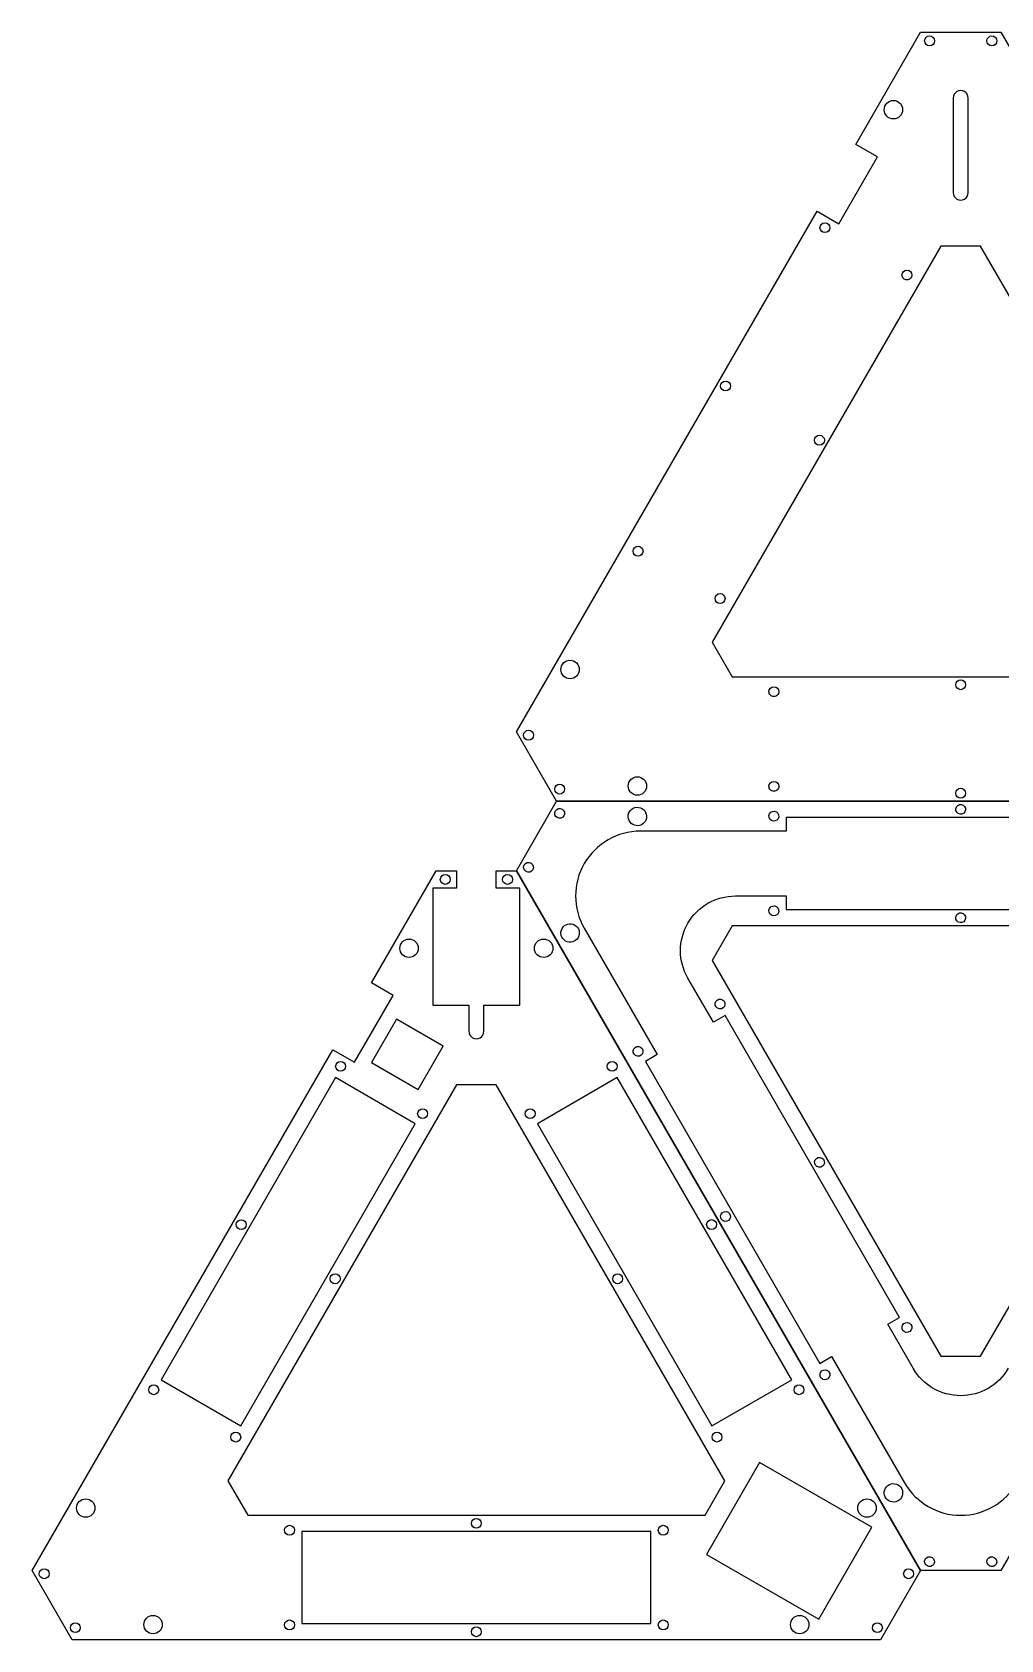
# Model space of a CAD drawing. Extents: x 6 to 573, y 6 to 342.
# Drawn here: x 5.6 to 199.9, y 5.5 to 328.2 of the extents above; entities that cross this region are included whole.
import ezdxf

# ---------------------------------------------------------------- set-up
doc = ezdxf.new("R2010")
doc.units = 0
doc.layers.get('0').update_dxf_attribs({"linetype": 'CONTINUOUS'})

msp = doc.modelspace()

# ---------------------------------------------------------------- linework, layer by layer
at = {"color": 7}
for p, q in [((170.829892, 305.66881), (183.829892, 328.185471)), ((183.829892, 328.185471), (199.929892, 328.185471)), ((186.619882, 326.435469), (186.619882, 326.435469)), ((199.119882, 326.435469), (199.119882, 326.435469)), ((199.929892, 328.185471), (281.006162, 187.757251)), ((190.379892, 314.95944), (190.379892, 295.95944)), ((193.379892, 295.95944), (193.379892, 314.95944)), ((180.229882, 312.622198), (180.229882, 312.622198)), ((175.160022, 303.16881), (170.829892, 305.66881)), ((167.410022, 289.745416), (175.160022, 303.16881)), ((102.753622, 187.757251), (163.079892, 292.245416)), ((163.079892, 292.245416), (167.410022, 289.745416)), ((165.623562, 288.936461), (165.623562, 288.936461)), ((187.879892, 285.200277), (142.004892, 205.742446)), ((195.879892, 285.200277), (187.879892, 285.200277)), ((241.754892, 205.742446), (195.879892, 285.200277)), ((182.078042, 279.436461), (182.078042, 279.436461)), ((145.683682, 257.159571), (145.683682, 257.159571)), ((164.530472, 246.283152), (164.530472, 246.283152)), ((128.136102, 224.006262), (128.136102, 224.006262)), ((144.590592, 214.506262), (144.590592, 214.506262)), ((142.004892, 205.742446), (146.004892, 198.814243)), ((115.356812, 200.258726), (115.356812, 200.258726)), ((146.004892, 198.814243), (237.754892, 198.814243)), ((192.867822, 197.194243), (192.867822, 197.194243)), ((155.382432, 195.814246), (155.382432, 195.814246)), ((110.803622, 173.814243), (102.753622, 187.757251)), ((106.159169, 187.073408), (106.159169, 187.073408)), ((112.409169, 176.248091), (112.409169, 176.248091)), ((128.856812, 176.876044), (128.856812, 176.876044)), ((155.382432, 176.814246), (155.382432, 176.814246)), ((192.871962, 175.434241), (192.871962, 175.434241)), ((102.753617, 159.871232), (110.803617, 173.814241)), ((110.803617, 173.814241), (272.956158, 173.81424)), ((272.956162, 173.814243), (110.803622, 173.814243)), ((111.914174, 172.237742), (111.914174, 172.237742)), ((127.931808, 172.354578), (127.931808, 172.354578)), ((154.887421, 171.671611), (154.887421, 171.671611)), ((192.37282, 173.051606), (192.37282, 173.051606)), ((226.879895, 170.564233), (156.879894, 170.564234)), ((156.879894, 170.564234), (156.879894, 167.814234)), ((105.664174, 161.412424), (105.664174, 161.412424)), ((73.65362, 137.35457), (86.65362, 159.87123)), ((86.65362, 159.87123), (90.70362, 159.87123)), ((89.44363, 158.12121), (89.44363, 158.12121)), ((90.70362, 159.87123), (90.70362, 156.37123)), ((98.70362, 156.37123), (98.70362, 159.87123)), ((98.70362, 159.87123), (102.75362, 159.87123)), ((101.94363, 158.12121), (101.94363, 158.12121)), ((183.829888, 19.443013), (102.753617, 159.871232)), ((102.75362, 159.87123), (183.82989, 19.44301)), ((281.006159, 159.871231), (199.929889, 19.443012)), ((90.70362, 156.37123), (85.95362, 156.37123)), ((85.95362, 156.37123), (85.95362, 132.87123)), ((103.45362, 156.37123), (98.70362, 156.37123)), ((103.45362, 132.87123), (103.45362, 156.37123)), ((146.66514, 154.814242), (156.879885, 154.814239)), ((154.887423, 152.671613), (154.887423, 152.671613)), ((156.879885, 154.814239), (156.879885, 152.064239)), ((156.879885, 152.064239), (226.879887, 152.064238)), ((114.431808, 148.971892), (114.431808, 148.971892)), ((146.004883, 148.814243), (142.004883, 141.88604)), ((237.754891, 148.814239), (146.004883, 148.814243)), ((192.376957, 151.291611), (192.376957, 151.291611)), ((116.35426, 148.314237), (130.987914, 122.968009)), ((83.05363, 144.30795), (83.05363, 144.30795)), ((110.05363, 144.30795), (110.05363, 144.30795)), ((142.004883, 141.88604), (187.879891, 62.428205)), ((195.879888, 62.428206), (241.754888, 141.886037)), ((77.98375, 134.85457), (73.65362, 137.35457)), ((142.246235, 129.468014), (137.13886, 138.314241)), ((70.23375, 121.43117), (77.98375, 134.85457)), ((85.95362, 132.87123), (93.20362, 132.87123)), ((93.20362, 132.87123), (93.20362, 127.6452)), ((96.20362, 132.87123), (103.45362, 132.87123)), ((96.20362, 127.6452), (96.20362, 132.87123)), ((144.095573, 133.97958), (144.095573, 133.97958)), ((78.68552, 130.0624), (73.66224, 121.36181)), ((88.04514, 124.65862), (78.68552, 130.0624)), ((144.627805, 130.843014), (142.246235, 129.468014)), ((179.627807, 70.221235), (144.627805, 130.843014)), ((5.57735, 19.44301), (65.90362, 123.93117)), ((65.90362, 123.93117), (70.23375, 121.43117)), ((83.02186, 115.95804), (88.04514, 124.65862)), ((127.641091, 124.479583), (127.641091, 124.479583)), ((130.987914, 122.968009), (128.606344, 121.593009)), ((68.44729, 120.62222), (68.44729, 120.62222)), ((73.66224, 121.36181), (83.02186, 115.95804)), ((122.93997, 120.62222), (122.93997, 120.62222)), ((128.606344, 121.593009), (163.606337, 60.971235)), ((66.43007, 118.34301), (31.43007, 57.72123)), ((90.70362, 116.88604), (44.82862, 37.4282)), ((82.45154, 109.09301), (66.43007, 118.34301)), ((98.70362, 116.88604), (90.70362, 116.88604)), ((144.57862, 37.4282), (98.70362, 116.88604)), ((122.97717, 118.34301), (106.9557, 109.09301)), ((157.97717, 57.72123), (122.97717, 118.34301)), ((84.90176, 111.12222), (84.90176, 111.12222)), ((106.48544, 111.12222), (106.48544, 111.12222)), ((47.45154, 48.47123), (82.45154, 109.09301)), ((106.9557, 109.09301), (141.9557, 48.47123)), ((164.033405, 102.206279), (164.033405, 102.206279)), ((145.190737, 91.3227), (145.190737, 91.3227)), ((48.50741, 88.84534), (48.50741, 88.84534)), ((142.87777, 88.84891), (142.87777, 88.84891)), ((67.35421, 77.9689), (67.35421, 77.9689)), ((124.03512, 77.96533), (124.03512, 77.96533)), ((177.246237, 68.846235), (179.627807, 70.221235)), ((182.353607, 59.999999), (177.246237, 68.846235)), ((181.583059, 69.049391), (181.583059, 69.049391)), ((163.606337, 60.971235), (165.987907, 62.346235)), ((187.879891, 62.428205), (195.879888, 62.428206)), ((165.128573, 59.549385), (165.128573, 59.549385)), ((30.95983, 55.69201), (30.95983, 55.69201)), ((31.43007, 57.72123), (47.45154, 48.47123)), ((141.9557, 48.47123), (157.97717, 57.72123)), ((160.42739, 55.69201), (160.42739, 55.69201)), ((47.4143, 46.19201), (47.4143, 46.19201)), ((143.97293, 46.19201), (143.97293, 46.19201)), ((151.52522, 41.09634), (140.87522, 22.65)), ((174.04188, 28.09634), (151.52522, 41.09634)), ((44.82862, 37.4282), (48.82862, 30.5)), ((140.57862, 30.5), (144.57862, 37.4282)), ((179.304883, 36.608435), (179.304883, 36.608435)), ((18.18055, 31.94449), (18.18055, 31.94449)), ((48.82862, 30.5), (140.57862, 30.5)), ((174.92668, 31.94449), (174.92668, 31.94449)), ((58.20614, 27.5), (58.20614, 27.5)), ((129.70362, 27.25), (59.70362, 27.25)), ((59.70362, 27.25), (59.70362, 8.75)), ((95.69155, 28.88), (95.69155, 28.88)), ((129.70362, 8.75), (129.70362, 27.25)), ((133.18112, 27.5), (133.18112, 27.5)), ((163.39188, 9.65), (174.04188, 28.09634)), ((140.87522, 22.65), (163.39188, 9.65)), ((13.62735, 5.5), (5.57735, 19.44301)), ((183.82989, 19.44301), (175.77989, 5.5)), ((199.929889, 19.443012), (183.829888, 19.443013)), ((186.124901, 22.050373), (186.124901, 22.050373)), ((198.624895, 22.050377), (198.624895, 22.050377)), ((8.98291, 18.75915), (8.98291, 18.75915)), ((182.40432, 18.75915), (182.40432, 18.75915)), ((15.23291, 7.93384), (15.23291, 7.93384)), ((31.68055, 8.5618), (31.68055, 8.5618)), ((58.20614, 8.5), (58.20614, 8.5)), ((59.70362, 8.75), (129.70362, 8.75)), ((95.6957, 7.11999), (95.6957, 7.11999)), ((133.18112, 8.5), (133.18112, 8.5)), ((161.42668, 8.5618), (161.42668, 8.5618)), ((176.15432, 7.93384), (176.15432, 7.93384)), ((175.77989, 5.5), (13.62735, 5.5))]:
    msp.add_line(p, q, dxfattribs=at)
for points in [[(184.639882, 326.435469), (184.639882, 326.982231), (185.08312, 327.425469), (185.629882, 327.425469)], [(185.629882, 325.445469), (185.08312, 325.445469), (184.639882, 325.888707), (184.639882, 326.435469)], [(185.629882, 327.425469), (186.176644, 327.425469), (186.619882, 326.982231), (186.619882, 326.435469)], [(186.619882, 326.435469), (186.619882, 325.888707), (186.176644, 325.445469), (185.629882, 325.445469)], [(197.139882, 326.435469), (197.139882, 326.982231), (197.58312, 327.425469), (198.129882, 327.425469)], [(198.129882, 325.445469), (197.58312, 325.445469), (197.139882, 325.888707), (197.139882, 326.435469)], [(198.129882, 327.425469), (198.676644, 327.425469), (199.119882, 326.982231), (199.119882, 326.435469)], [(199.119882, 326.435469), (199.119882, 325.888707), (198.676644, 325.445469), (198.129882, 325.445469)], [(191.129892, 316.258478), (190.66579, 315.990529), (190.379892, 315.495338), (190.379892, 314.95944)], [(192.629892, 316.258478), (192.16579, 316.526427), (191.593994, 316.526427), (191.129892, 316.258478)], [(193.379892, 314.95944), (193.379892, 315.495338), (193.093994, 315.990529), (192.629892, 316.258478)], [(176.529882, 312.622198), (176.529882, 313.112849), (176.724792, 313.583403), (177.071734, 313.930346)], [(177.071734, 313.930346), (177.418677, 314.277288), (177.889231, 314.472198), (178.379882, 314.472198)], [(178.379882, 314.472198), (179.401609, 314.472198), (180.229882, 313.643925), (180.229882, 312.622198)], [(177.071734, 311.31405), (176.724792, 311.660993), (176.529882, 312.131547), (176.529882, 312.622198)], [(178.379882, 310.772198), (177.889231, 310.772198), (177.418677, 310.967108), (177.071734, 311.31405)], [(180.229882, 312.622198), (180.229882, 311.600471), (179.401609, 310.772198), (178.379882, 310.772198)], [(190.379892, 295.95944), (190.379892, 295.423542), (190.66579, 294.928351), (191.129892, 294.660402)], [(191.129892, 294.660402), (191.593994, 294.392453), (192.16579, 294.392453), (192.629892, 294.660402)], [(192.629892, 294.660402), (193.093994, 294.928351), (193.379892, 295.423542), (193.379892, 295.95944)], [(163.643562, 288.936461), (163.643562, 289.483223), (164.0868, 289.926461), (164.633562, 289.926461)], [(164.633562, 287.946461), (164.0868, 287.946461), (163.643562, 288.389699), (163.643562, 288.936461)], [(164.633562, 289.926461), (165.180324, 289.926461), (165.623562, 289.483223), (165.623562, 288.936461)], [(165.623562, 288.936461), (165.623562, 288.389699), (165.180324, 287.946461), (164.633562, 287.946461)], [(180.098042, 279.436461), (180.098042, 279.983223), (180.54128, 280.426461), (181.088042, 280.426461)], [(180.388006, 278.736426), (180.202345, 278.922087), (180.098042, 279.173897), (180.098042, 279.436461)], [(181.088042, 278.446461), (180.825478, 278.446461), (180.573667, 278.550764), (180.388006, 278.736426)], [(181.088042, 280.426461), (181.634804, 280.426461), (182.078042, 279.983223), (182.078042, 279.436461)], [(181.788078, 278.736426), (181.602417, 278.550764), (181.350606, 278.446461), (181.088042, 278.446461)], [(182.078042, 279.436461), (182.078042, 279.173897), (181.973739, 278.922087), (181.788078, 278.736426)], [(143.703682, 257.159571), (143.703682, 257.706333), (144.14692, 258.149571), (144.693682, 258.149571)], [(144.693682, 258.149571), (145.240444, 258.149571), (145.683682, 257.706333), (145.683682, 257.159571)], [(144.693682, 256.169571), (144.14692, 256.169571), (143.703682, 256.612809), (143.703682, 257.159571)], [(145.683682, 257.159571), (145.683682, 256.612809), (145.240444, 256.169571), (144.693682, 256.169571)], [(162.550472, 246.283152), (162.550472, 246.829914), (162.99371, 247.273152), (163.540472, 247.273152)], [(163.540472, 245.293152), (162.99371, 245.293152), (162.550472, 245.73639), (162.550472, 246.283152)], [(163.540472, 247.273152), (164.087234, 247.273152), (164.530472, 246.829914), (164.530472, 246.283152)], [(164.530472, 246.283152), (164.530472, 245.73639), (164.087234, 245.293152), (163.540472, 245.293152)], [(126.156102, 224.006262), (126.156102, 224.553024), (126.59934, 224.996262), (127.146102, 224.996262)], [(127.146102, 223.016262), (126.59934, 223.016262), (126.156102, 223.4595), (126.156102, 224.006262)], [(127.146102, 224.996262), (127.692864, 224.996262), (128.136102, 224.553024), (128.136102, 224.006262)], [(128.136102, 224.006262), (128.136102, 223.4595), (127.692864, 223.016262), (127.146102, 223.016262)], [(142.610592, 214.506262), (142.610592, 215.053024), (143.05383, 215.496262), (143.600592, 215.496262)], [(143.600592, 213.516262), (143.05383, 213.516262), (142.610592, 213.9595), (142.610592, 214.506262)], [(143.600592, 215.496262), (144.147354, 215.496262), (144.590592, 215.053024), (144.590592, 214.506262)], [(144.590592, 214.506262), (144.590592, 213.9595), (144.147354, 213.516262), (143.600592, 213.516262)], [(111.656808, 200.258726), (111.656808, 200.749377), (111.851718, 201.219931), (112.19866, 201.566874)], [(112.19866, 198.950578), (111.851718, 199.297521), (111.656808, 199.768075), (111.656808, 200.258726)], [(112.19866, 201.566874), (112.545603, 201.913816), (113.016157, 202.108726), (113.506808, 202.108726)], [(113.506808, 202.108726), (113.997459, 202.108727), (114.468015, 201.913817), (114.814958, 201.566875)], [(114.814958, 201.566875), (115.161901, 201.219933), (115.356812, 200.749377), (115.356812, 200.258726)], [(115.356812, 200.258726), (115.356812, 199.768075), (115.161901, 199.297519), (114.814958, 198.950577)], [(113.506808, 198.408726), (113.016157, 198.408726), (112.545603, 198.603636), (112.19866, 198.950578)], [(114.814958, 198.950577), (114.468015, 198.603635), (113.997459, 198.408725), (113.506808, 198.408726)], [(190.887822, 197.194243), (190.887822, 197.741005), (191.33106, 198.184243), (191.877822, 198.184243)], [(191.877822, 196.204243), (191.33106, 196.204243), (190.887822, 196.647481), (190.887822, 197.194243)], [(191.877822, 198.184243), (192.424584, 198.184243), (192.867822, 197.741005), (192.867822, 197.194243)], [(192.867822, 197.194243), (192.867822, 196.647481), (192.424584, 196.204243), (191.877822, 196.204243)], [(153.402432, 195.814246), (153.402432, 196.361008), (153.84567, 196.804246), (154.392432, 196.804246)], [(153.692396, 195.11421), (153.506735, 195.299871), (153.402432, 195.551682), (153.402432, 195.814246)], [(154.392432, 194.824245), (154.129868, 194.824245), (153.878057, 194.928548), (153.692396, 195.11421)], [(154.392432, 196.804246), (154.939194, 196.804246), (155.382432, 196.361008), (155.382432, 195.814246)], [(155.092468, 195.11421), (154.906807, 194.928548), (154.654997, 194.824245), (154.392432, 194.824245)], [(155.382432, 195.814246), (155.382432, 195.551682), (155.278129, 195.299871), (155.092468, 195.11421)], [(104.179169, 187.073408), (104.179169, 187.62017), (104.622407, 188.063408), (105.169169, 188.063408)], [(105.169169, 188.063408), (105.715931, 188.063408), (106.159169, 187.62017), (106.159169, 187.073408)], [(105.169169, 186.083408), (104.622407, 186.083408), (104.179169, 186.526646), (104.179169, 187.073408)], [(106.159169, 187.073408), (106.159169, 186.526646), (105.715931, 186.083408), (105.169169, 186.083408)], [(125.156812, 176.876044), (125.156812, 177.366695), (125.351722, 177.837249), (125.698664, 178.184192)], [(125.698664, 178.184192), (126.045607, 178.531134), (126.516161, 178.726044), (127.006812, 178.726044)], [(127.006812, 178.726044), (127.497463, 178.726044), (127.968017, 178.531134), (128.31496, 178.184192)], [(128.31496, 178.184192), (128.661902, 177.837249), (128.856812, 177.366695), (128.856812, 176.876044)], [(153.402432, 176.814246), (153.402432, 177.361008), (153.84567, 177.804246), (154.392432, 177.804246)], [(154.392432, 177.804246), (154.939194, 177.804246), (155.382432, 177.361008), (155.382432, 176.814246)], [(110.429169, 176.248091), (110.429169, 176.794853), (110.872407, 177.238091), (111.419169, 177.238091)], [(111.419169, 175.258091), (110.872407, 175.258091), (110.429169, 175.701329), (110.429169, 176.248091)], [(111.419169, 177.238091), (111.965931, 177.238091), (112.409169, 176.794853), (112.409169, 176.248091)], [(112.409169, 176.248091), (112.409169, 175.701329), (111.965931, 175.258091), (111.419169, 175.258091)], [(127.006812, 175.026044), (125.985085, 175.026044), (125.156812, 175.854317), (125.156812, 176.876044)], [(128.31496, 175.567896), (127.968017, 175.220954), (127.497463, 175.026044), (127.006812, 175.026044)], [(128.856812, 176.876044), (128.856812, 176.385393), (128.661902, 175.914839), (128.31496, 175.567896)], [(153.692396, 176.11421), (153.506735, 176.299871), (153.402432, 176.551682), (153.402432, 176.814246)], [(154.392432, 175.824245), (154.129868, 175.824245), (153.878057, 175.928548), (153.692396, 176.11421)], [(155.092468, 176.11421), (154.906807, 175.928548), (154.654997, 175.824245), (154.392432, 175.824245)], [(155.382432, 176.814246), (155.382432, 176.551682), (155.278129, 176.299871), (155.092468, 176.11421)], [(190.891962, 175.434241), (190.891962, 175.981003), (191.3352, 176.424241), (191.881962, 176.424241)], [(191.881962, 174.444241), (191.3352, 174.444241), (190.891962, 174.887479), (190.891962, 175.434241)], [(191.881962, 176.424241), (192.428724, 176.424241), (192.871962, 175.981003), (192.871962, 175.434241)], [(192.871962, 175.434241), (192.871962, 174.887479), (192.428724, 174.444241), (191.881962, 174.444241)], [(110.924173, 170.523012), (110.450664, 170.796392), (110.288427, 171.401867), (110.561808, 171.875377)], [(110.561808, 171.875377), (110.835189, 172.348886), (111.440664, 172.511123), (111.914174, 172.237742)], [(111.914173, 172.237742), (112.387683, 171.964361), (112.54992, 171.358886), (112.276539, 170.885377)], [(125.219845, 170.273616), (125.092855, 170.747548), (125.159335, 171.252515), (125.404661, 171.677431)], [(125.404661, 171.677431), (125.649986, 172.102347), (126.05406, 172.412404), (126.527992, 172.539394)], [(126.527992, 172.539394), (127.001924, 172.666383), (127.506892, 172.599903), (127.931808, 172.354578)], [(127.931808, 172.354578), (128.356723, 172.109253), (128.666781, 171.705178), (128.79377, 171.231246)], [(128.79377, 171.231246), (128.92076, 170.757314), (128.85428, 170.252347), (128.608955, 169.827431)], [(153.897421, 169.95688), (153.423912, 170.230261), (153.261675, 170.835736), (153.535056, 171.309245)], [(153.535056, 171.309245), (153.808437, 171.782755), (154.413912, 171.944992), (154.887421, 171.671611)], [(154.887421, 171.671611), (155.360931, 171.39823), (155.523168, 170.792755), (155.249787, 170.319245)], [(191.38282, 171.336875), (190.90931, 171.610256), (190.747074, 172.215731), (191.020455, 172.68924)], [(191.020455, 172.68924), (191.293836, 173.16275), (191.89931, 173.324987), (192.37282, 173.051606)], [(192.735185, 171.69924), (192.461804, 171.225731), (191.85633, 171.063494), (191.38282, 171.336875)], [(192.37282, 173.051606), (192.84633, 172.778225), (193.008566, 172.17275), (192.735185, 171.69924)], [(112.276539, 170.885377), (112.003158, 170.411867), (111.397683, 170.249631), (110.924173, 170.523012)], [(127.61259, 167.814236), (122.968137, 167.814236), (118.676486, 165.33645), (116.35426, 161.314236)], [(126.081808, 169.150284), (125.656892, 169.395609), (125.346834, 169.799684), (125.219845, 170.273616)], [(127.485623, 168.965468), (127.011691, 168.838478), (126.506723, 168.904959), (126.081808, 169.150284)], [(128.608955, 169.827431), (128.363629, 169.402515), (127.959555, 169.092458), (127.485623, 168.965468)], [(156.879894, 167.814234), (156.879894, 167.814234), (127.61259, 167.814236), (127.61259, 167.814236)], [(155.249787, 170.319245), (154.976406, 169.845736), (154.370931, 169.683499), (153.897421, 169.95688)], [(104.311808, 161.050059), (104.585189, 161.523569), (105.190664, 161.685805), (105.664174, 161.412424)], [(105.664173, 161.412424), (106.137683, 161.139043), (106.29992, 160.533569), (106.026539, 160.060059)], [(87.46363, 158.12121), (87.46363, 158.667972), (87.906868, 159.11121), (88.45363, 159.11121)], [(88.45363, 157.13121), (87.906868, 157.13121), (87.46363, 157.574448), (87.46363, 158.12121)], [(88.45363, 159.11121), (89.000392, 159.11121), (89.44363, 158.667972), (89.44363, 158.12121)], [(89.44363, 158.12121), (89.44363, 157.574448), (89.000392, 157.13121), (88.45363, 157.13121)], [(99.96363, 158.12121), (99.96363, 158.667972), (100.406868, 159.11121), (100.95363, 159.11121)], [(100.95363, 157.13121), (100.406868, 157.13121), (99.96363, 157.574448), (99.96363, 158.12121)], [(100.95363, 159.11121), (101.500392, 159.11121), (101.94363, 158.667972), (101.94363, 158.12121)], [(101.94363, 158.12121), (101.94363, 157.574448), (101.500392, 157.13121), (100.95363, 157.13121)], [(104.674173, 159.697694), (104.200664, 159.971075), (104.038427, 160.576549), (104.311808, 161.050059)], [(106.026539, 160.060059), (105.753158, 159.586549), (105.147683, 159.424313), (104.674173, 159.697694)], [(116.35426, 161.314236), (114.032034, 157.292022), (114.032034, 152.336451), (116.35426, 148.314237)], [(137.13886, 149.314242), (139.103821, 152.717654), (142.735218, 154.814242), (146.66514, 154.814242)], [(153.897423, 150.956883), (153.423913, 151.230264), (153.261677, 151.835738), (153.535058, 152.309248)], [(153.535058, 152.309248), (153.808439, 152.782757), (154.413913, 152.944994), (154.887423, 152.671613)], [(154.887423, 152.671613), (155.360932, 152.398232), (155.523169, 151.792757), (155.249788, 151.319248)], [(111.904661, 148.294745), (112.415524, 149.179586), (113.546966, 149.482755), (114.431808, 148.971892)], [(114.431808, 148.971892), (115.316649, 148.461029), (115.619818, 147.329586), (115.108955, 146.444745)], [(137.13886, 138.314241), (135.173899, 141.717653), (135.173899, 145.91083), (137.13886, 149.314242)], [(155.249788, 151.319248), (154.976407, 150.845738), (154.370932, 150.683502), (153.897423, 150.956883)], [(191.386957, 149.57688), (190.913447, 149.850261), (190.751211, 150.455736), (191.024592, 150.929246)], [(191.024592, 150.929246), (191.297973, 151.402755), (191.903447, 151.564992), (192.376957, 151.291611)], [(192.739322, 149.939246), (192.465941, 149.465736), (191.860467, 149.303499), (191.386957, 149.57688)], [(192.376957, 151.291611), (192.850467, 151.01823), (193.012703, 150.412755), (192.739322, 149.939246)], [(79.35363, 144.30795), (79.35363, 144.798601), (79.54854, 145.269155), (79.895482, 145.616098)], [(79.895482, 145.616098), (80.242425, 145.96304), (80.712979, 146.15795), (81.20363, 146.15795)], [(81.20363, 146.15795), (81.694281, 146.15795), (82.164835, 145.96304), (82.511778, 145.616098)], [(82.511778, 145.616098), (82.85872, 145.269155), (83.05363, 144.798601), (83.05363, 144.30795)], [(106.35363, 144.30795), (106.35363, 144.798601), (106.54854, 145.269155), (106.895482, 145.616098)], [(106.895482, 145.616098), (107.242425, 145.96304), (107.712979, 146.15795), (108.20363, 146.15795)], [(108.20363, 146.15795), (108.694281, 146.15795), (109.164835, 145.96304), (109.511778, 145.616098)], [(109.511778, 145.616098), (109.85872, 145.269155), (110.05363, 144.798601), (110.05363, 144.30795)], [(111.719845, 146.89093), (111.592855, 147.364862), (111.659335, 147.869829), (111.904661, 148.294745)], [(112.581808, 145.767598), (112.156892, 146.012923), (111.846834, 146.416998), (111.719845, 146.89093)], [(113.985623, 145.582782), (113.511691, 145.455792), (113.006723, 145.522273), (112.581808, 145.767598)], [(115.108955, 146.444745), (114.863629, 146.019829), (114.459555, 145.709772), (113.985623, 145.582782)], [(79.895482, 142.999802), (79.54854, 143.346745), (79.35363, 143.817299), (79.35363, 144.30795)], [(81.20363, 142.45795), (80.712979, 142.45795), (80.242425, 142.65286), (79.895482, 142.999802)], [(82.511778, 142.999802), (82.164835, 142.65286), (81.694281, 142.45795), (81.20363, 142.45795)], [(83.05363, 144.30795), (83.05363, 143.817299), (82.85872, 143.346745), (82.511778, 142.999802)], [(106.895482, 142.999802), (106.54854, 143.346745), (106.35363, 143.817299), (106.35363, 144.30795)], [(108.20363, 142.45795), (107.712979, 142.45795), (107.242425, 142.65286), (106.895482, 142.999802)], [(109.511778, 142.999802), (109.164835, 142.65286), (108.694281, 142.45795), (108.20363, 142.45795)], [(110.05363, 144.30795), (110.05363, 143.817299), (109.85872, 143.346745), (109.511778, 142.999802)], [(143.105573, 132.26485), (142.632063, 132.538231), (142.469827, 133.143706), (142.743208, 133.617215)], [(142.743208, 133.617215), (143.016589, 134.090725), (143.622063, 134.252961), (144.095573, 133.97958)], [(144.457938, 132.627215), (144.184557, 132.153706), (143.579082, 131.991469), (143.105573, 132.26485)], [(144.095573, 133.97958), (144.569082, 133.706199), (144.731319, 133.100725), (144.457938, 132.627215)], [(93.20362, 127.6452), (93.20362, 127.109302), (93.489518, 126.614111), (93.95362, 126.346162)], [(93.95362, 126.346162), (94.417722, 126.078213), (94.989518, 126.078213), (95.45362, 126.346162)], [(95.45362, 126.346162), (95.917722, 126.614111), (96.20362, 127.109302), (96.20362, 127.6452)], [(126.651091, 122.764852), (126.177582, 123.038233), (126.015345, 123.643708), (126.288726, 124.117218)], [(126.288726, 124.117218), (126.562107, 124.590727), (127.167582, 124.752964), (127.641091, 124.479583)], [(128.003457, 123.127218), (127.730076, 122.653708), (127.124601, 122.491471), (126.651091, 122.764852)], [(127.641091, 124.479583), (128.114601, 124.206202), (128.276838, 123.600727), (128.003457, 123.127218)], [(66.46729, 120.62222), (66.46729, 121.168982), (66.910528, 121.61222), (67.45729, 121.61222)], [(67.45729, 119.63222), (66.910528, 119.63222), (66.46729, 120.075458), (66.46729, 120.62222)], [(67.45729, 121.61222), (68.004052, 121.61222), (68.44729, 121.168982), (68.44729, 120.62222)], [(68.44729, 120.62222), (68.44729, 120.075458), (68.004052, 119.63222), (67.45729, 119.63222)], [(120.95997, 120.62222), (120.95997, 121.168982), (121.403208, 121.61222), (121.94997, 121.61222)], [(121.94997, 119.63222), (121.403208, 119.63222), (120.95997, 120.075458), (120.95997, 120.62222)], [(121.94997, 121.61222), (122.496732, 121.61222), (122.93997, 121.168982), (122.93997, 120.62222)], [(122.93997, 120.62222), (122.93997, 120.075458), (122.496732, 119.63222), (121.94997, 119.63222)], [(82.92176, 111.12222), (82.92176, 111.668982), (83.364998, 112.11222), (83.91176, 112.11222)], [(83.91176, 110.13222), (83.364998, 110.13222), (82.92176, 110.575458), (82.92176, 111.12222)], [(83.91176, 112.11222), (84.458522, 112.11222), (84.90176, 111.668982), (84.90176, 111.12222)], [(84.90176, 111.12222), (84.90176, 110.575458), (84.458522, 110.13222), (83.91176, 110.13222)], [(104.50544, 111.12222), (104.50544, 111.668982), (104.948678, 112.11222), (105.49544, 112.11222)], [(105.49544, 110.13222), (104.948678, 110.13222), (104.50544, 110.575458), (104.50544, 111.12222)], [(105.49544, 112.11222), (106.042202, 112.11222), (106.48544, 111.668982), (106.48544, 111.12222)], [(106.48544, 111.12222), (106.48544, 110.575458), (106.042202, 110.13222), (105.49544, 110.13222)], [(163.043405, 100.491549), (162.569895, 100.76493), (162.407659, 101.370404), (162.68104, 101.843914)], [(162.68104, 101.843914), (162.954421, 102.317424), (163.559895, 102.47966), (164.033405, 102.206279)], [(164.39577, 100.853914), (164.122389, 100.380404), (163.516915, 100.218168), (163.043405, 100.491549)], [(164.033405, 102.206279), (164.506915, 101.932898), (164.669151, 101.327424), (164.39577, 100.853914)], [(144.200737, 89.60797), (143.727227, 89.881351), (143.564991, 90.486825), (143.838372, 90.960335)], [(143.838372, 90.960335), (144.111753, 91.433845), (144.717227, 91.596081), (145.190737, 91.3227)], [(145.190737, 91.3227), (145.664246, 91.049319), (145.826483, 90.443845), (145.553102, 89.970335)], [(46.52741, 88.84534), (46.52741, 89.392102), (46.970648, 89.83534), (47.51741, 89.83534)], [(47.51741, 87.85534), (46.970648, 87.85534), (46.52741, 88.298578), (46.52741, 88.84534)], [(47.51741, 89.83534), (48.064172, 89.83534), (48.50741, 89.392102), (48.50741, 88.84534)], [(48.50741, 88.84534), (48.50741, 88.298578), (48.064172, 87.85534), (47.51741, 87.85534)], [(140.89777, 88.84891), (140.89777, 89.395672), (141.341008, 89.83891), (141.88777, 89.83891)], [(141.88777, 87.85891), (141.341008, 87.85891), (140.89777, 88.302148), (140.89777, 88.84891)], [(141.88777, 89.83891), (142.434532, 89.83891), (142.87777, 89.395672), (142.87777, 88.84891)], [(142.87777, 88.84891), (142.87777, 88.302148), (142.434532, 87.85891), (141.88777, 87.85891)], [(145.553102, 89.970335), (145.279721, 89.496825), (144.674246, 89.334589), (144.200737, 89.60797)], [(65.37421, 77.9689), (65.37421, 78.515662), (65.817448, 78.9589), (66.36421, 78.9589)], [(66.36421, 76.9789), (65.817448, 76.9789), (65.37421, 77.422138), (65.37421, 77.9689)], [(66.36421, 78.9589), (66.910972, 78.9589), (67.35421, 78.515662), (67.35421, 77.9689)], [(67.35421, 77.9689), (67.35421, 77.422138), (66.910972, 76.9789), (66.36421, 76.9789)], [(122.05512, 77.96533), (122.05512, 78.512092), (122.498358, 78.95533), (123.04512, 78.95533)], [(123.04512, 76.97533), (122.498358, 76.97533), (122.05512, 77.418568), (122.05512, 77.96533)], [(123.04512, 78.95533), (123.591882, 78.95533), (124.03512, 78.512092), (124.03512, 77.96533)], [(124.03512, 77.96533), (124.03512, 77.418568), (123.591882, 76.97533), (123.04512, 76.97533)], [(180.593059, 67.334661), (180.119549, 67.608042), (179.957313, 68.213517), (180.230694, 68.687026)], [(180.230694, 68.687026), (180.504075, 69.160536), (181.109549, 69.322772), (181.583059, 69.049391)], [(181.583059, 69.049391), (182.056569, 68.77601), (182.218805, 68.170536), (181.945424, 67.697026)], [(181.945424, 67.697026), (181.672043, 67.223517), (181.066569, 67.06128), (180.593059, 67.334661)], [(165.987907, 62.346235), (165.987907, 62.346235), (180.621561, 37.000007), (180.621561, 37.000007)], [(164.138573, 57.834655), (163.665063, 58.108036), (163.502827, 58.71351), (163.776208, 59.18702)], [(163.776208, 59.18702), (164.049589, 59.66053), (164.655063, 59.822766), (165.128573, 59.549385)], [(165.490938, 58.19702), (165.217557, 57.72351), (164.612082, 57.561274), (164.138573, 57.834655)], [(165.128573, 59.549385), (165.602082, 59.276004), (165.764319, 58.67053), (165.490938, 58.19702)], [(191.879886, 54.499999), (187.949965, 54.499999), (184.318567, 56.596587), (182.353607, 59.999999)], [(201.406166, 59.999999), (199.441205, 56.596587), (195.809808, 54.499999), (191.879886, 54.499999)], [(28.97983, 55.69201), (28.97983, 56.238772), (29.423068, 56.68201), (29.96983, 56.68201)], [(29.96983, 54.70201), (29.423068, 54.70201), (28.97983, 55.145248), (28.97983, 55.69201)], [(29.96983, 56.68201), (30.516592, 56.68201), (30.95983, 56.238772), (30.95983, 55.69201)], [(30.95983, 55.69201), (30.95983, 55.145248), (30.516592, 54.70201), (29.96983, 54.70201)], [(158.44739, 55.69201), (158.44739, 56.238772), (158.890628, 56.68201), (159.43739, 56.68201)], [(159.43739, 54.70201), (158.890628, 54.70201), (158.44739, 55.145248), (158.44739, 55.69201)], [(159.43739, 56.68201), (159.984152, 56.68201), (160.42739, 56.238772), (160.42739, 55.69201)], [(160.42739, 55.69201), (160.42739, 55.145248), (159.984152, 54.70201), (159.43739, 54.70201)], [(45.4343, 46.19201), (45.4343, 46.738772), (45.877538, 47.18201), (46.4243, 47.18201)], [(46.4243, 45.20201), (45.877538, 45.20201), (45.4343, 45.645248), (45.4343, 46.19201)], [(46.4243, 47.18201), (46.971062, 47.18201), (47.4143, 46.738772), (47.4143, 46.19201)], [(47.4143, 46.19201), (47.4143, 45.645248), (46.971062, 45.20201), (46.4243, 45.20201)], [(141.99293, 46.19201), (141.99293, 46.738772), (142.436168, 47.18201), (142.98293, 47.18201)], [(142.98293, 45.20201), (142.436168, 45.20201), (141.99293, 45.645248), (141.99293, 46.19201)], [(142.98293, 47.18201), (143.529692, 47.18201), (143.97293, 46.738772), (143.97293, 46.19201)], [(143.97293, 46.19201), (143.97293, 45.645248), (143.529692, 45.20201), (142.98293, 45.20201)], [(176.592919, 34.52747), (176.465929, 35.001402), (176.532409, 35.506369), (176.777734, 35.931285)], [(176.777734, 35.931285), (177.023059, 36.356202), (177.427134, 36.66626), (177.901066, 36.793251)], [(177.901066, 36.793251), (178.374999, 36.920241), (178.879967, 36.853761), (179.304883, 36.608435)], [(179.304883, 36.608435), (179.7298, 36.36311), (180.039857, 35.959034), (180.166847, 35.485102)], [(180.621561, 37.000007), (182.943787, 32.977793), (187.235438, 30.500007), (191.879891, 30.500007)], [(191.879891, 30.500007), (196.524343, 30.500007), (200.815995, 32.977793), (203.138221, 37.000007)], [(14.48055, 31.94449), (14.48055, 32.435141), (14.67546, 32.905695), (15.022402, 33.252638)], [(15.022402, 33.252638), (15.369345, 33.59958), (15.839899, 33.79449), (16.33055, 33.79449)], [(16.33055, 33.79449), (16.821201, 33.79449), (17.291755, 33.59958), (17.638698, 33.252638)], [(17.638698, 33.252638), (17.98564, 32.905695), (18.18055, 32.435141), (18.18055, 31.94449)], [(171.22668, 31.94449), (171.22668, 32.435141), (171.42159, 32.905695), (171.768532, 33.252638)], [(171.768532, 33.252638), (172.115475, 33.59958), (172.586029, 33.79449), (173.07668, 33.79449)], [(173.07668, 33.79449), (173.567331, 33.79449), (174.037885, 33.59958), (174.384828, 33.252638)], [(174.384828, 33.252638), (174.73177, 32.905695), (174.92668, 32.435141), (174.92668, 31.94449)], [(177.454881, 33.404138), (177.029966, 33.649463), (176.719908, 34.053538), (176.592919, 34.52747)], [(178.858697, 33.219322), (178.384765, 33.092332), (177.879797, 33.158813), (177.454881, 33.404138)], [(179.982028, 34.081285), (179.736703, 33.656369), (179.332629, 33.346312), (178.858697, 33.219322)], [(180.166847, 35.485102), (180.293836, 35.011169), (180.227355, 34.506201), (179.982028, 34.081285)], [(15.022402, 30.636342), (14.67546, 30.983285), (14.48055, 31.453839), (14.48055, 31.94449)], [(16.33055, 30.09449), (15.839899, 30.09449), (15.369345, 30.2894), (15.022402, 30.636342)], [(17.638698, 30.636342), (17.291755, 30.2894), (16.821201, 30.09449), (16.33055, 30.09449)], [(18.18055, 31.94449), (18.18055, 31.453839), (17.98564, 30.983285), (17.638698, 30.636342)], [(93.71155, 28.88), (93.71155, 29.426762), (94.154788, 29.87), (94.70155, 29.87)], [(94.70155, 29.87), (95.248312, 29.87), (95.69155, 29.426762), (95.69155, 28.88)], [(171.768532, 30.636342), (171.42159, 30.983285), (171.22668, 31.453839), (171.22668, 31.94449)], [(173.07668, 30.09449), (172.586029, 30.09449), (172.115475, 30.2894), (171.768532, 30.636342)], [(174.384828, 30.636342), (174.037885, 30.2894), (173.567331, 30.09449), (173.07668, 30.09449)], [(174.92668, 31.94449), (174.92668, 31.453839), (174.73177, 30.983285), (174.384828, 30.636342)], [(56.22614, 27.5), (56.22614, 28.046762), (56.669378, 28.49), (57.21614, 28.49)], [(57.21614, 26.51), (56.669378, 26.51), (56.22614, 26.953238), (56.22614, 27.5)], [(57.21614, 28.49), (57.762902, 28.49), (58.20614, 28.046762), (58.20614, 27.5)], [(58.20614, 27.5), (58.20614, 26.953238), (57.762902, 26.51), (57.21614, 26.51)], [(94.70155, 27.89), (94.154788, 27.89), (93.71155, 28.333238), (93.71155, 28.88)], [(95.69155, 28.88), (95.69155, 28.333238), (95.248312, 27.89), (94.70155, 27.89)], [(131.20112, 27.5), (131.20112, 28.046762), (131.644358, 28.49), (132.19112, 28.49)], [(132.19112, 26.51), (131.644358, 26.51), (131.20112, 26.953238), (131.20112, 27.5)], [(132.19112, 28.49), (132.737882, 28.49), (133.18112, 28.046762), (133.18112, 27.5)], [(133.18112, 27.5), (133.18112, 26.953238), (132.737882, 26.51), (132.19112, 26.51)], [(7.00291, 18.75915), (7.00291, 19.305912), (7.446148, 19.74915), (7.99291, 19.74915)], [(7.99291, 19.74915), (8.539672, 19.74915), (8.98291, 19.305912), (8.98291, 18.75915)], [(180.42432, 18.75915), (180.42432, 19.305912), (180.867558, 19.74915), (181.41432, 19.74915)], [(181.41432, 19.74915), (181.961082, 19.74915), (182.40432, 19.305912), (182.40432, 18.75915)], [(185.134901, 20.335642), (184.661392, 20.609023), (184.499155, 21.214498), (184.772536, 21.688008)], [(184.772536, 21.688008), (185.045917, 22.161517), (185.651392, 22.323754), (186.124901, 22.050373)], [(186.487266, 20.698008), (186.213885, 20.224498), (185.608411, 20.062262), (185.134901, 20.335642)], [(186.124901, 22.050373), (186.598411, 21.776992), (186.760647, 21.171517), (186.487266, 20.698008)], [(197.634895, 20.335646), (197.161385, 20.609027), (196.999149, 21.214502), (197.27253, 21.688011)], [(197.27253, 21.688011), (197.545911, 22.161521), (198.151385, 22.323758), (198.624895, 22.050377)], [(198.98726, 20.698011), (198.713879, 20.224502), (198.108404, 20.062265), (197.634895, 20.335646)], [(198.624895, 22.050377), (199.098404, 21.776996), (199.260641, 21.171521), (198.98726, 20.698011)], [(7.99291, 17.76915), (7.446148, 17.76915), (7.00291, 18.212388), (7.00291, 18.75915)], [(8.98291, 18.75915), (8.98291, 18.212388), (8.539672, 17.76915), (7.99291, 17.76915)], [(181.41432, 17.76915), (180.867558, 17.76915), (180.42432, 18.212388), (180.42432, 18.75915)], [(182.40432, 18.75915), (182.40432, 18.212388), (181.961082, 17.76915), (181.41432, 17.76915)], [(27.98055, 8.5618), (27.98055, 9.052451), (28.17546, 9.523005), (28.522402, 9.869948)], [(28.522402, 9.869948), (28.869345, 10.21689), (29.339899, 10.4118), (29.83055, 10.4118)], [(29.83055, 10.4118), (30.321201, 10.4118), (30.791755, 10.21689), (31.138698, 9.869948)], [(31.138698, 9.869948), (31.48564, 9.523005), (31.68055, 9.052451), (31.68055, 8.5618)], [(157.72668, 8.5618), (157.72668, 9.052451), (157.92159, 9.523005), (158.268532, 9.869948)], [(158.268532, 9.869948), (158.615475, 10.21689), (159.086029, 10.4118), (159.57668, 10.4118)], [(159.57668, 10.4118), (160.067331, 10.4118), (160.537885, 10.21689), (160.884828, 9.869948)], [(160.884828, 9.869948), (161.23177, 9.523005), (161.42668, 9.052451), (161.42668, 8.5618)], [(13.25291, 7.93384), (13.25291, 8.480602), (13.696148, 8.92384), (14.24291, 8.92384)], [(14.24291, 6.94384), (13.696148, 6.94384), (13.25291, 7.387078), (13.25291, 7.93384)], [(14.24291, 8.92384), (14.789672, 8.92384), (15.23291, 8.480602), (15.23291, 7.93384)], [(15.23291, 7.93384), (15.23291, 7.387078), (14.789672, 6.94384), (14.24291, 6.94384)], [(28.522402, 7.253652), (28.17546, 7.600595), (27.98055, 8.071149), (27.98055, 8.5618)], [(29.83055, 6.7118), (29.339899, 6.7118), (28.869345, 6.90671), (28.522402, 7.253652)], [(31.138698, 7.253652), (30.791755, 6.90671), (30.321201, 6.7118), (29.83055, 6.7118)], [(31.68055, 8.5618), (31.68055, 8.071149), (31.48564, 7.600595), (31.138698, 7.253652)], [(56.22614, 8.5), (56.22614, 9.046762), (56.669378, 9.49), (57.21614, 9.49)], [(57.21614, 7.51), (56.669378, 7.51), (56.22614, 7.953238), (56.22614, 8.5)], [(57.21614, 9.49), (57.762902, 9.49), (58.20614, 9.046762), (58.20614, 8.5)], [(58.20614, 8.5), (58.20614, 7.953238), (57.762902, 7.51), (57.21614, 7.51)], [(93.7157, 7.11999), (93.7157, 7.666752), (94.158938, 8.10999), (94.7057, 8.10999)], [(94.7057, 6.12999), (94.158938, 6.12999), (93.7157, 6.573228), (93.7157, 7.11999)], [(94.7057, 8.10999), (95.252462, 8.10999), (95.6957, 7.666752), (95.6957, 7.11999)], [(95.6957, 7.11999), (95.6957, 6.573228), (95.252462, 6.12999), (94.7057, 6.12999)], [(131.20112, 8.5), (131.20112, 9.046762), (131.644358, 9.49), (132.19112, 9.49)], [(132.19112, 7.51), (131.644358, 7.51), (131.20112, 7.953238), (131.20112, 8.5)], [(132.19112, 9.49), (132.737882, 9.49), (133.18112, 9.046762), (133.18112, 8.5)], [(133.18112, 8.5), (133.18112, 7.953238), (132.737882, 7.51), (132.19112, 7.51)], [(158.268532, 7.253652), (157.92159, 7.600595), (157.72668, 8.071149), (157.72668, 8.5618)], [(159.57668, 6.7118), (159.086029, 6.7118), (158.615475, 6.90671), (158.268532, 7.253652)], [(160.884828, 7.253652), (160.537885, 6.90671), (160.067331, 6.7118), (159.57668, 6.7118)], [(161.42668, 8.5618), (161.42668, 8.071149), (161.23177, 7.600595), (160.884828, 7.253652)], [(174.17432, 7.93384), (174.17432, 8.480602), (174.617558, 8.92384), (175.16432, 8.92384)], [(175.16432, 6.94384), (174.617558, 6.94384), (174.17432, 7.387078), (174.17432, 7.93384)], [(175.16432, 8.92384), (175.711082, 8.92384), (176.15432, 8.480602), (176.15432, 7.93384)], [(176.15432, 7.93384), (176.15432, 7.387078), (175.711082, 6.94384), (175.16432, 6.94384)]]:
    msp.add_open_spline(points, degree=3, dxfattribs=at)

doc.saveas('drawing.dxf')
